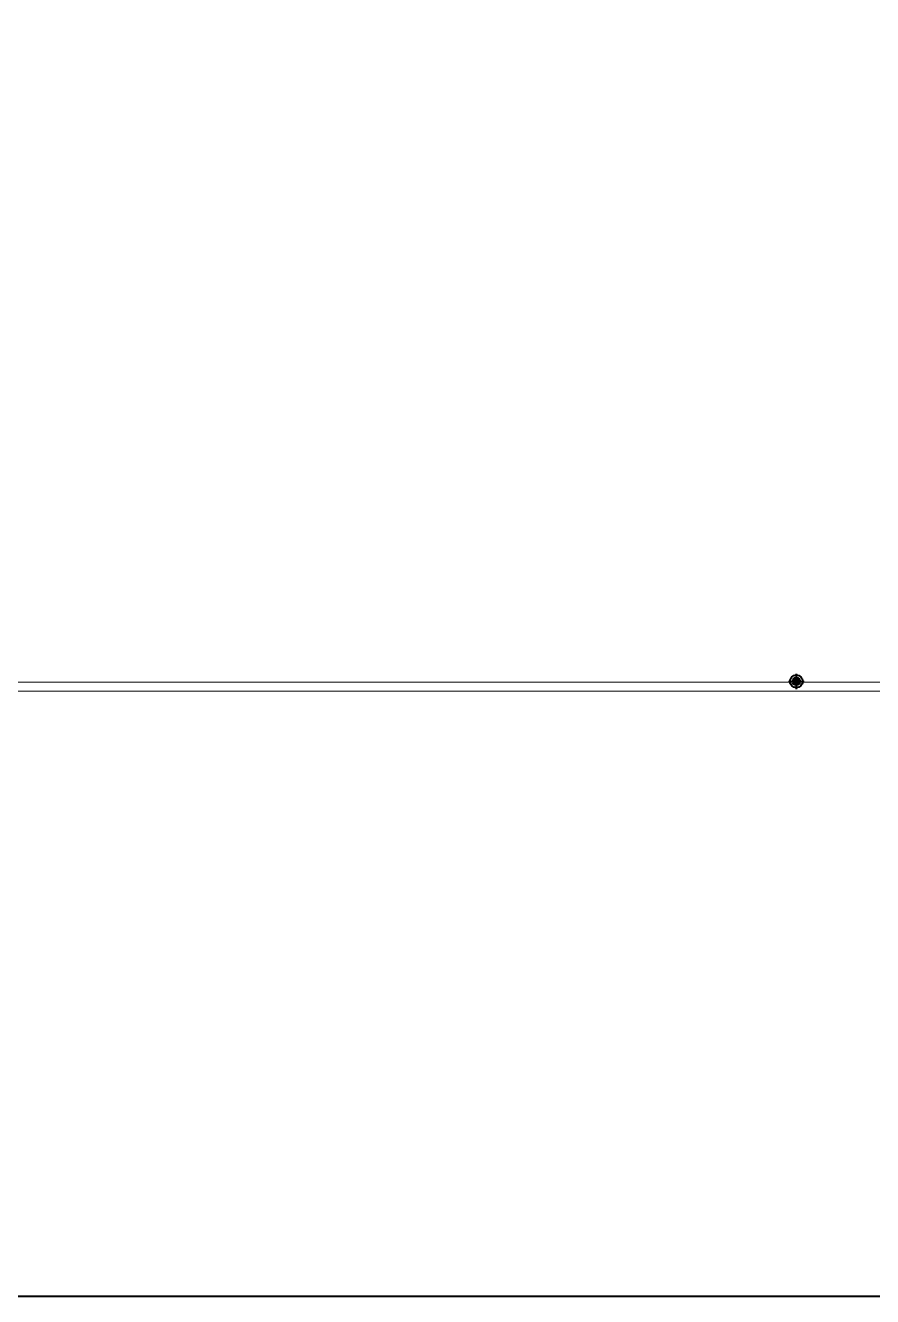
# Model space of a CAD drawing. Header units: millimetres. Extents: x -23 to 921, y -166 to 800.
# Drawn here: x 216.1 to 448.9, y -166.4 to 182.9 of the extents above; entities that cross this region are included whole.
import ezdxf

# ---------------------------------------------------------------- set-up
doc = ezdxf.new("R2010")
doc.units = ezdxf.units.MM
doc.header["$MEASUREMENT"] = 0
doc.layers.add('Layer 1', color=7, linetype='Continuous', lineweight=0)

# ---------------------------------------------------------------- blocks, each defined once
blk = doc.blocks.new('Block_0')
at = {"layer": 'Layer 1'}
blk.add_lwpolyline([(0, 608.82), (855.82, 608.82), (855.82, 0), (0, 0)], close=True, dxfattribs=at)
blk = doc.blocks.new('Block_1')
at = {"layer": 'Layer 1', "color": 250, "lineweight": 40, "true_color": 0x1d1d1b}
blk.add_lwpolyline([(920.54, -166.43), (-22.82, -166.43), (-22.82, 799.63), (920.54, 799.63)], close=True, dxfattribs=at)
at = {"layer": 'Layer 1'}
blk.add_lwpolyline([(2.41, 2.41), (853.41, 2.41), (853.41, 606.41), (2.41, 606.41)], close=True, dxfattribs=at)
blk = doc.blocks.new('Block_2')
at = {"layer": 'Layer 1', "true_color": 0x000000, "transparency": 33554687}
h = blk.add_hatch(color=18, dxfattribs=at)
h.dxf.hatch_style = 2
edge = h.paths.add_edge_path()
edge.add_spline(control_points=[(428.97, 2.65), (428.97, 2.06), (428.49, 1.59), (427.91, 1.59), (427.32, 1.59), (426.85, 2.06), (426.85, 2.65), (426.85, 3.23), (427.32, 3.7), (427.91, 3.7), (428.49, 3.7), (428.97, 3.23), (428.97, 2.65)], knot_values=[0, 0, 0, 0, 1, 1, 1, 2, 2, 2, 3, 3, 3, 4, 4, 4, 4], degree=3, periodic=0)
edge.add_line((428.97, 2.65), (428.97, 2.65))
at = {"layer": 'Layer 1', "color": 7, "lineweight": 40, "true_color": 0xffffff}
for p, q in [((427.91, 4.76), (427.91, 0.53)), ((425.79, 2.65), (430.03, 2.65))]:
    blk.add_line(p, q, dxfattribs=at)
at = {"layer": 'Layer 1', "color": 18, "lineweight": 9, "true_color": 0x000000}
for p, q in [((427.91, 4.76), (427.91, 0.53)), ((425.79, 2.65), (430.03, 2.65))]:
    blk.add_line(p, q, dxfattribs=at)
at = {"layer": 'Layer 1', "color": 7, "lineweight": 9, "true_color": 0xffffff}
for p, q in [((427.91, 3.7), (427.91, 1.59)), ((426.85, 2.65), (428.97, 2.65))]:
    blk.add_line(p, q, dxfattribs=at)
at = {"layer": 'Layer 1'}
blk.add_lwpolyline([(0, 608.82), (855.82, 608.82), (855.82, 0), (0, 0)], close=True, dxfattribs=at)
at = {"layer": 'Layer 1', "color": 7, "lineweight": 40, "true_color": 0xffffff}
for radius in [1.76, 1.06]:
    blk.add_circle((427.91, 2.65), radius, dxfattribs=at)
at = {"layer": 'Layer 1', "color": 18, "lineweight": 9, "true_color": 0x000000}
blk.add_circle((427.91, 2.65), 1.76, dxfattribs=at)
at = {"layer": 'Layer 1'}
blk.add_open_spline([(428.97, 2.65), (428.97, 2.06), (428.49, 1.59), (427.91, 1.59), (427.32, 1.59), (426.85, 2.06), (426.85, 2.65), (426.85, 3.23), (427.32, 3.7), (427.91, 3.7), (428.49, 3.7), (428.97, 3.23), (428.97, 2.65)], degree=3, knots=[0, 0, 0, 0, 1, 1, 1, 2, 2, 2, 3, 3, 3, 4, 4, 4, 4], dxfattribs=at)
blk = doc.blocks.new('Block_5')
at = {"layer": 'Layer 1'}
blk.add_lwpolyline([(0, 608.82), (855.82, 608.82), (855.82, 0), (0, 0)], close=True, dxfattribs=at)

msp = doc.modelspace()

# ---------------------------------------------------------------- block references
at = {"layer": 'Layer 1'}
for name in ['Block_1', 'Block_0', 'Block_2', 'Block_5']:
    msp.add_blockref(name, (0, 0), dxfattribs=at)

doc.saveas('drawing.dxf')
